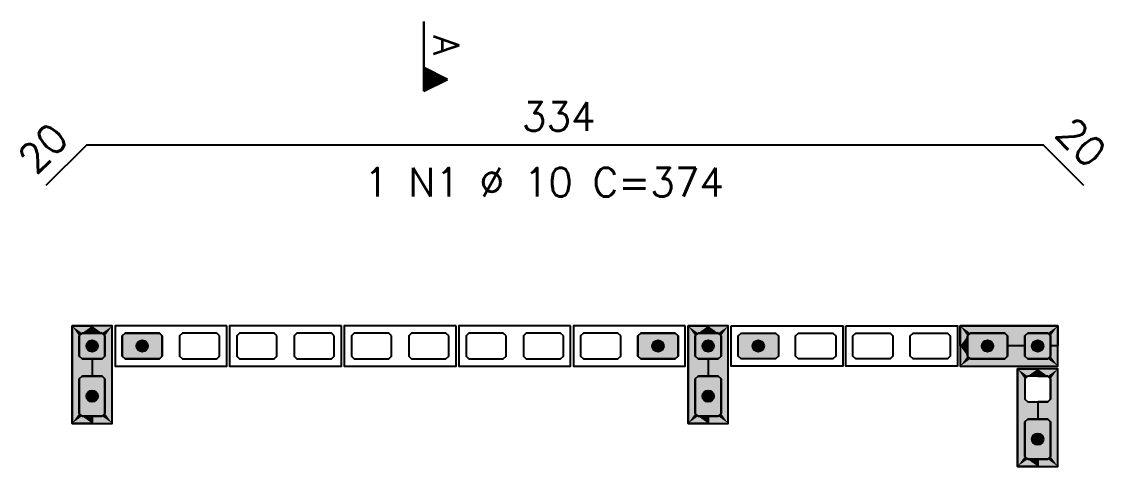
# Model space of a CAD drawing. Extents: x -1.9 to 86, y -1.6 to 60.9.
# Drawn here: x 39.54 to 47.09, y 45.46 to 48.56 of the extents above; entities that cross this region are included whole.
import ezdxf

# ---------------------------------------------------------------- set-up
doc = ezdxf.new("R2010")
doc.units = 0
doc.header["$MEASUREMENT"] = 0
for name, color, linetype in [('PENA_01', 1, 'CONTINUOUS'), ('PENA_02', 2, 'CONTINUOUS'), ('PENA_03', 3, 'CONTINUOUS'), ('PENA_05', 5, 'CONTINUOUS'), ('PENA_11', 252, 'CONTINUOUS'), ('PENA_21', 100, 'CONTINUOUS')]:
    doc.layers.add(name, color=color, linetype=linetype)
doc.styles.get("Standard").update_dxf_attribs({"font": 'ROMANS.SHX'})

msp = doc.modelspace()

# ---------------------------------------------------------------- linework, layer by layer
at = {"layer": 'PENA_01', "linetype": 'Continuous'}
for points in [[(39.945747, 46.370993), (39.945747, 46.230993), (39.965747, 46.210993), (40.105747, 46.210993), (40.125747, 46.230993), (40.125747, 46.370993), (40.105747, 46.390993), (39.965747, 46.390993), (39.945747, 46.370993)], [(40.525747, 46.370993), (40.505747, 46.390993), (40.265747, 46.390993), (40.245747, 46.370993), (40.245747, 46.230993), (40.265747, 46.210993), (40.505747, 46.210993), (40.525747, 46.230993), (40.525747, 46.370993)], [(40.925747, 46.370993), (40.905747, 46.390993), (40.665747, 46.390993), (40.645747, 46.370993), (40.645747, 46.230993), (40.665747, 46.210993), (40.905747, 46.210993), (40.925747, 46.230993), (40.925747, 46.370993)], [(41.325747, 46.370993), (41.305747, 46.390993), (41.065747, 46.390993), (41.045747, 46.370993), (41.045747, 46.230993), (41.065747, 46.210993), (41.305747, 46.210993), (41.325747, 46.230993), (41.325747, 46.370993)], [(41.725747, 46.370993), (41.705747, 46.390993), (41.465747, 46.390993), (41.445747, 46.370993), (41.445747, 46.230993), (41.465747, 46.210993), (41.705747, 46.210993), (41.725747, 46.230993), (41.725747, 46.370993)], [(42.125747, 46.370993), (42.105747, 46.390993), (41.865747, 46.390993), (41.845747, 46.370993), (41.845747, 46.230993), (41.865747, 46.210993), (42.105747, 46.210993), (42.125747, 46.230993), (42.125747, 46.370993)], [(42.525747, 46.370993), (42.505747, 46.390993), (42.265747, 46.390993), (42.245747, 46.370993), (42.245747, 46.230993), (42.265747, 46.210993), (42.505747, 46.210993), (42.525747, 46.230993), (42.525747, 46.370993)], [(42.925747, 46.370993), (42.905747, 46.390993), (42.665747, 46.390993), (42.645747, 46.370993), (42.645747, 46.230993), (42.665747, 46.210993), (42.905747, 46.210993), (42.925747, 46.230993), (42.925747, 46.370993)], [(43.325747, 46.370993), (43.305747, 46.390993), (43.065747, 46.390993), (43.045747, 46.370993), (43.045747, 46.230993), (43.065747, 46.210993), (43.305747, 46.210993), (43.325747, 46.230993), (43.325747, 46.370993)], [(43.725747, 46.370993), (43.705747, 46.390993), (43.465747, 46.390993), (43.445747, 46.370993), (43.445747, 46.230993), (43.465747, 46.210993), (43.705747, 46.210993), (43.725747, 46.230993), (43.725747, 46.370993)], [(44.125747, 46.370993), (44.105747, 46.390993), (43.865747, 46.390993), (43.845747, 46.370993), (43.845747, 46.230993), (43.865747, 46.210993), (44.105747, 46.210993), (44.125747, 46.230993), (44.125747, 46.370993)], [(44.245747, 46.370993), (44.245747, 46.230993), (44.265747, 46.210993), (44.405747, 46.210993), (44.425747, 46.230993), (44.425747, 46.370993), (44.405747, 46.390993), (44.265747, 46.390993), (44.245747, 46.370993)], [(44.545747, 46.370993), (44.565747, 46.390993), (44.805747, 46.390993), (44.825747, 46.370993), (44.825747, 46.230993), (44.805747, 46.210993), (44.565747, 46.210993), (44.545747, 46.230993), (44.545747, 46.370993)], [(44.945747, 46.370993), (44.965747, 46.390993), (45.205747, 46.390993), (45.225747, 46.370993), (45.225747, 46.230993), (45.205747, 46.210993), (44.965747, 46.210993), (44.945747, 46.230993), (44.945747, 46.370993)], [(45.345747, 46.370993), (45.365747, 46.390993), (45.605747, 46.390993), (45.625747, 46.370993), (45.625747, 46.230993), (45.605747, 46.210993), (45.365747, 46.210993), (45.345747, 46.230993), (45.345747, 46.370993)], [(45.745747, 46.370993), (45.765747, 46.390993), (46.005747, 46.390993), (46.025747, 46.370993), (46.025747, 46.230993), (46.005747, 46.210993), (45.765747, 46.210993), (45.745747, 46.230993), (45.745747, 46.370993)], [(46.405747, 46.390993), (46.165747, 46.390993), (46.145747, 46.370993), (46.145747, 46.230993), (46.165747, 46.210993), (46.405747, 46.210993), (46.425747, 46.230993), (46.425747, 46.370993), (46.405747, 46.390993)], [(46.705747, 46.390993), (46.565747, 46.390993), (46.545747, 46.370993), (46.545747, 46.230993), (46.565747, 46.210993), (46.705747, 46.210993), (46.725747, 46.230993), (46.725747, 46.370993), (46.705747, 46.390993)], [(39.945747, 46.070993), (39.945747, 45.830993), (39.965747, 45.810993), (40.105747, 45.810993), (40.125747, 45.830993), (40.125747, 46.070993), (40.105747, 46.090993), (39.965747, 46.090993), (39.945747, 46.070993)], [(44.245747, 46.070993), (44.245747, 45.830993), (44.265747, 45.810993), (44.405747, 45.810993), (44.425747, 45.830993), (44.425747, 46.070993), (44.405747, 46.090993), (44.265747, 46.090993), (44.245747, 46.070993)], [(46.545747, 46.070993), (46.545747, 45.930993), (46.565747, 45.910993), (46.705747, 45.910993), (46.725747, 45.930993), (46.725747, 46.070993), (46.705747, 46.090993), (46.565747, 46.090993), (46.545747, 46.070993)], [(46.545747, 45.770993), (46.545747, 45.530993), (46.565747, 45.510993), (46.705747, 45.510993), (46.725747, 45.530993), (46.725747, 45.770993), (46.705747, 45.790993), (46.565747, 45.790993), (46.545747, 45.770993)]]:
    msp.add_lwpolyline(points, dxfattribs=at)
at = {"layer": 'PENA_02', "linetype": 'Continuous'}
for points in [[(39.895747, 46.440993), (39.895747, 45.760993), (40.175747, 45.760993), (40.175747, 46.440993), (39.895747, 46.440993)], [(40.975747, 46.440993), (40.195747, 46.440993), (40.195747, 46.160993), (40.975747, 46.160993), (40.975747, 46.440993)], [(41.775747, 46.440993), (40.995747, 46.440993), (40.995747, 46.160993), (41.775747, 46.160993), (41.775747, 46.440993)], [(42.575747, 46.440993), (41.795747, 46.440993), (41.795747, 46.160993), (42.575747, 46.160993), (42.575747, 46.440993)], [(43.375747, 46.440993), (42.595747, 46.440993), (42.595747, 46.160993), (43.375747, 46.160993), (43.375747, 46.440993)], [(44.175747, 46.440993), (43.395747, 46.440993), (43.395747, 46.160993), (44.175747, 46.160993), (44.175747, 46.440993)], [(44.195747, 46.440993), (44.195747, 45.760993), (44.475747, 45.760993), (44.475747, 46.440993), (44.195747, 46.440993)], [(44.495747, 46.440993), (45.275747, 46.440993), (45.275747, 46.160993), (44.495747, 46.160993), (44.495747, 46.440993)], [(45.295747, 46.440993), (46.075747, 46.440993), (46.075747, 46.160993), (45.295747, 46.160993), (45.295747, 46.440993)], [(46.775747, 46.440993), (46.095747, 46.440993), (46.095747, 46.160993), (46.775747, 46.160993), (46.775747, 46.440993)], [(46.495747, 46.140993), (46.495747, 45.460993), (46.775747, 45.460993), (46.775747, 46.140993), (46.495747, 46.140993)]]:
    msp.add_lwpolyline(points, dxfattribs=at)
at = {"layer": 'PENA_03', "linetype": 'Continuous'}
for p, q in [((42.351255, 48.564487), (42.351255, 48.078105)), ((42.351951, 48.24369), (42.351951, 48.564487)), ((42.517188, 48.161071), (42.35195, 48.24369)), ((42.351951, 48.079233), (42.351951, 48.24291)), ((42.515627, 48.161071), (42.351951, 48.24291)), ((42.364019, 48.084487), (42.364019, 48.237656)), ((42.376783, 48.090869), (42.376783, 48.231274)), ((42.389547, 48.097251), (42.389547, 48.224892)), ((42.402311, 48.103633), (42.402311, 48.21851)), ((42.415075, 48.110015), (42.415075, 48.212128)), ((42.427839, 48.116397), (42.427839, 48.205746)), ((42.351255, 48.078105), (42.517188, 48.161071)), ((42.35195, 48.079233), (42.515627, 48.161071)), ((42.440603, 48.122779), (42.440603, 48.199364)), ((42.453367, 48.129161), (42.453367, 48.192982)), ((42.466131, 48.135543), (42.466131, 48.1866)), ((42.478895, 48.141925), (42.478895, 48.180218)), ((42.49166, 48.148307), (42.49166, 48.173836)), ((42.504424, 48.154689), (42.504424, 48.167453))]:
    msp.add_line(p, q, dxfattribs=at)
for points in [[(40.105747, 46.390993), (40.125747, 46.370993), (40.125747, 46.230993), (40.105747, 46.210993), (39.965747, 46.210993), (39.945747, 46.230993), (39.945747, 46.370993), (39.965747, 46.390993), (40.105747, 46.390993)], [(40.525747, 46.230993), (40.505747, 46.210993), (40.265747, 46.210993), (40.245747, 46.230993), (40.245747, 46.370993), (40.265747, 46.390993), (40.505747, 46.390993), (40.525747, 46.370993), (40.525747, 46.230993)], [(44.125747, 46.230993), (44.105747, 46.210993), (43.865747, 46.210993), (43.845747, 46.230993), (43.845747, 46.370993), (43.865747, 46.390993), (44.105747, 46.390993), (44.125747, 46.370993), (44.125747, 46.230993)], [(44.405747, 46.390993), (44.425747, 46.370993), (44.425747, 46.230993), (44.405747, 46.210993), (44.265747, 46.210993), (44.245747, 46.230993), (44.245747, 46.370993), (44.265747, 46.390993), (44.405747, 46.390993)], [(44.825747, 46.230993), (44.805747, 46.210993), (44.565747, 46.210993), (44.545747, 46.230993), (44.545747, 46.370993), (44.565747, 46.390993), (44.805747, 46.390993), (44.825747, 46.370993), (44.825747, 46.230993)], [(46.425747, 46.230993), (46.405747, 46.210993), (46.165747, 46.210993), (46.145747, 46.230993), (46.145747, 46.370993), (46.165747, 46.390993), (46.405747, 46.390993), (46.425747, 46.370993), (46.425747, 46.230993)], [(46.705747, 46.390993), (46.725747, 46.370993), (46.725747, 46.230993), (46.705747, 46.210993), (46.565747, 46.210993), (46.545747, 46.230993), (46.545747, 46.370993), (46.565747, 46.390993), (46.705747, 46.390993)], [(40.105747, 46.090993), (40.125747, 46.070993), (40.125747, 45.830993), (40.105747, 45.810993), (39.965747, 45.810993), (39.945747, 45.830993), (39.945747, 46.070993), (39.965747, 46.090993), (40.105747, 46.090993)], [(44.405747, 46.090993), (44.425747, 46.070993), (44.425747, 45.830993), (44.405747, 45.810993), (44.265747, 45.810993), (44.245747, 45.830993), (44.245747, 46.070993), (44.265747, 46.090993), (44.405747, 46.090993)], [(46.705747, 45.790993), (46.725747, 45.770993), (46.725747, 45.530993), (46.705747, 45.510993), (46.565747, 45.510993), (46.545747, 45.530993), (46.545747, 45.770993), (46.565747, 45.790993), (46.705747, 45.790993)]]:
    msp.add_lwpolyline(points, dxfattribs=at)
for centre in [(40.035747, 46.300993), (40.385747, 46.300993), (43.985747, 46.300993), (44.335747, 46.300993), (44.685747, 46.300993), (46.285747, 46.300993), (46.635747, 46.300993), (40.035747, 45.950993), (44.335747, 45.950993), (46.635747, 45.650993)]:
    msp.add_circle(centre, 0.04, dxfattribs=at)
for points in [[(40.075747, 46.300993), (40.015747, 46.335634), (39.998159, 46.314673)], [(40.075747, 46.300993), (40.042693, 46.340385), (40.015747, 46.335634)], [(40.075747, 46.300993), (40.066389, 46.326704), (40.042693, 46.340385)], [(40.425747, 46.300993), (40.365747, 46.335634), (40.348159, 46.314673)], [(40.425747, 46.300993), (40.392693, 46.340385), (40.365747, 46.335634)], [(40.425747, 46.300993), (40.416389, 46.326704), (40.392693, 46.340385)], [(44.025747, 46.300993), (43.965747, 46.335634), (43.948159, 46.314673)], [(44.025747, 46.300993), (43.992693, 46.340385), (43.965747, 46.335634)], [(44.025747, 46.300993), (44.016389, 46.326704), (43.992693, 46.340385)], [(44.375747, 46.300993), (44.315747, 46.335634), (44.298159, 46.314673)], [(44.375747, 46.300993), (44.342693, 46.340385), (44.315747, 46.335634)], [(44.375747, 46.300993), (44.366389, 46.326704), (44.342693, 46.340385)], [(44.725747, 46.300993), (44.665747, 46.335634), (44.648159, 46.314673)], [(44.725747, 46.300993), (44.692693, 46.340385), (44.665747, 46.335634)], [(44.725747, 46.300993), (44.716389, 46.326704), (44.692693, 46.340385)], [(46.325747, 46.300993), (46.265747, 46.335634), (46.248159, 46.314673)], [(46.325747, 46.300993), (46.292693, 46.340385), (46.265747, 46.335634)], [(46.325747, 46.300993), (46.316389, 46.326704), (46.292693, 46.340385)], [(46.675747, 46.300993), (46.615747, 46.335634), (46.598159, 46.314673)], [(46.675747, 46.300993), (46.642693, 46.340385), (46.615747, 46.335634)], [(46.675747, 46.300993), (46.666389, 46.326704), (46.642693, 46.340385)], [(40.075747, 46.300993), (39.998159, 46.314673), (39.998159, 46.287312)], [(40.075747, 46.300993), (39.998159, 46.287312), (40.015747, 46.266352)], [(40.075747, 46.300993), (40.015747, 46.266352), (40.042693, 46.2616)], [(40.075747, 46.300993), (40.042693, 46.2616), (40.066389, 46.275281)], [(40.075747, 46.300993), (40.066389, 46.275281), (40.075747, 46.300993)], [(40.425747, 46.300993), (40.348159, 46.314673), (40.348159, 46.287312)], [(40.425747, 46.300993), (40.348159, 46.287312), (40.365747, 46.266352)], [(40.425747, 46.300993), (40.365747, 46.266352), (40.392693, 46.2616)], [(40.425747, 46.300993), (40.392693, 46.2616), (40.416389, 46.275281)], [(40.425747, 46.300993), (40.416389, 46.275281), (40.425747, 46.300993)], [(44.025747, 46.300993), (43.948159, 46.314673), (43.948159, 46.287312)], [(44.025747, 46.300993), (43.948159, 46.287312), (43.965747, 46.266352)], [(44.025747, 46.300993), (43.965747, 46.266352), (43.992693, 46.2616)], [(44.025747, 46.300993), (43.992693, 46.2616), (44.016389, 46.275281)], [(44.025747, 46.300993), (44.016389, 46.275281), (44.025747, 46.300993)], [(44.375747, 46.300993), (44.298159, 46.314673), (44.298159, 46.287312)], [(44.375747, 46.300993), (44.298159, 46.287312), (44.315747, 46.266352)], [(44.375747, 46.300993), (44.315747, 46.266352), (44.342693, 46.2616)], [(44.375747, 46.300993), (44.342693, 46.2616), (44.366389, 46.275281)], [(44.375747, 46.300993), (44.366389, 46.275281), (44.375747, 46.300993)], [(44.725747, 46.300993), (44.648159, 46.314673), (44.648159, 46.287312)], [(44.725747, 46.300993), (44.648159, 46.287312), (44.665747, 46.266352)], [(44.725747, 46.300993), (44.665747, 46.266352), (44.692693, 46.2616)], [(44.725747, 46.300993), (44.692693, 46.2616), (44.716389, 46.275281)], [(44.725747, 46.300993), (44.716389, 46.275281), (44.725747, 46.300993)], [(46.325747, 46.300993), (46.248159, 46.314673), (46.248159, 46.287312)], [(46.325747, 46.300993), (46.248159, 46.287312), (46.265747, 46.266352)], [(46.325747, 46.300993), (46.265747, 46.266352), (46.292693, 46.2616)], [(46.325747, 46.300993), (46.292693, 46.2616), (46.316389, 46.275281)], [(46.325747, 46.300993), (46.316389, 46.275281), (46.325747, 46.300993)], [(46.675747, 46.300993), (46.598159, 46.314673), (46.598159, 46.287312)], [(46.675747, 46.300993), (46.598159, 46.287312), (46.615747, 46.266352)], [(46.675747, 46.300993), (46.615747, 46.266352), (46.642693, 46.2616)], [(46.675747, 46.300993), (46.642693, 46.2616), (46.666389, 46.275281)], [(46.675747, 46.300993), (46.666389, 46.275281), (46.675747, 46.300993)], [(40.075747, 45.950993), (40.015747, 45.985634), (39.998159, 45.964673)], [(40.075747, 45.950993), (39.998159, 45.964673), (39.998159, 45.937312)], [(40.075747, 45.950993), (39.998159, 45.937312), (40.015747, 45.916352)], [(40.075747, 45.950993), (40.042693, 45.990385), (40.015747, 45.985634)], [(40.075747, 45.950993), (40.015747, 45.916352), (40.042693, 45.9116)], [(40.075747, 45.950993), (40.066389, 45.976704), (40.042693, 45.990385)], [(40.075747, 45.950993), (40.042693, 45.9116), (40.066389, 45.925281)], [(40.075747, 45.950993), (40.066389, 45.925281), (40.075747, 45.950993)], [(44.375747, 45.950993), (44.315747, 45.985634), (44.298159, 45.964673)], [(44.375747, 45.950993), (44.298159, 45.964673), (44.298159, 45.937312)], [(44.375747, 45.950993), (44.298159, 45.937312), (44.315747, 45.916352)], [(44.375747, 45.950993), (44.342693, 45.990385), (44.315747, 45.985634)], [(44.375747, 45.950993), (44.315747, 45.916352), (44.342693, 45.9116)], [(44.375747, 45.950993), (44.366389, 45.976704), (44.342693, 45.990385)], [(44.375747, 45.950993), (44.342693, 45.9116), (44.366389, 45.925281)], [(44.375747, 45.950993), (44.366389, 45.925281), (44.375747, 45.950993)], [(46.675747, 45.650993), (46.615747, 45.685634), (46.598159, 45.664673)], [(46.675747, 45.650993), (46.598159, 45.664673), (46.598159, 45.637312)], [(46.675747, 45.650993), (46.598159, 45.637312), (46.615747, 45.616352)], [(46.675747, 45.650993), (46.642693, 45.690385), (46.615747, 45.685634)], [(46.675747, 45.650993), (46.615747, 45.616352), (46.642693, 45.6116)], [(46.675747, 45.650993), (46.666389, 45.676704), (46.642693, 45.690385)], [(46.675747, 45.650993), (46.642693, 45.6116), (46.666389, 45.625281)], [(46.675747, 45.650993), (46.666389, 45.625281), (46.675747, 45.650993)]]:
    msp.add_solid(points, dxfattribs=at)
at = {"layer": 'PENA_05', "linetype": 'Continuous'}
for p, q in [((39.995747, 47.703029), (39.712904, 47.420186)), ((46.675747, 47.703029), (39.995747, 47.703029)), ((46.95859, 47.420186), (46.675747, 47.703029))]:
    msp.add_line(p, q, dxfattribs=at)
at = {"layer": 'PENA_11', "linetype": 'Continuous'}
for points in [[(40.105747, 46.390993), (39.965747, 46.210993), (39.945747, 46.230993)], [(40.105747, 46.390993), (39.945747, 46.230993), (39.945747, 46.370993)], [(40.105747, 46.390993), (39.945747, 46.370993), (39.965747, 46.390993)], [(40.105747, 46.390993), (40.105747, 46.210993), (39.965747, 46.210993)], [(40.105747, 46.390993), (39.965747, 46.390993), (40.105747, 46.390993)], [(40.105747, 46.390993), (40.125747, 46.370993), (40.125747, 46.230993)], [(40.105747, 46.390993), (40.125747, 46.230993), (40.105747, 46.210993)], [(40.525747, 46.230993), (40.245747, 46.370993), (40.265747, 46.390993)], [(40.525747, 46.230993), (40.245747, 46.230993), (40.245747, 46.370993)], [(40.525747, 46.230993), (40.265747, 46.390993), (40.505747, 46.390993)], [(40.525747, 46.230993), (40.505747, 46.390993), (40.525747, 46.370993)], [(40.525747, 46.230993), (40.525747, 46.370993), (40.525747, 46.230993)], [(44.125747, 46.230993), (43.845747, 46.370993), (43.865747, 46.390993)], [(44.125747, 46.230993), (43.845747, 46.230993), (43.845747, 46.370993)], [(44.125747, 46.230993), (43.865747, 46.390993), (44.105747, 46.390993)], [(44.125747, 46.230993), (44.105747, 46.390993), (44.125747, 46.370993)], [(44.125747, 46.230993), (44.125747, 46.370993), (44.125747, 46.230993)], [(44.405747, 46.390993), (44.265747, 46.210993), (44.245747, 46.230993)], [(44.405747, 46.390993), (44.245747, 46.230993), (44.245747, 46.370993)], [(44.405747, 46.390993), (44.245747, 46.370993), (44.265747, 46.390993)], [(44.405747, 46.390993), (44.405747, 46.210993), (44.265747, 46.210993)], [(44.405747, 46.390993), (44.265747, 46.390993), (44.405747, 46.390993)], [(44.405747, 46.390993), (44.425747, 46.370993), (44.425747, 46.230993)], [(44.405747, 46.390993), (44.425747, 46.230993), (44.405747, 46.210993)], [(44.825747, 46.230993), (44.545747, 46.370993), (44.565747, 46.390993)], [(44.825747, 46.230993), (44.545747, 46.230993), (44.545747, 46.370993)], [(44.825747, 46.230993), (44.565747, 46.390993), (44.805747, 46.390993)], [(44.825747, 46.230993), (44.805747, 46.390993), (44.825747, 46.370993)], [(44.825747, 46.230993), (44.825747, 46.370993), (44.825747, 46.230993)], [(46.425747, 46.230993), (46.145747, 46.370993), (46.165747, 46.390993)], [(46.425747, 46.230993), (46.145747, 46.230993), (46.145747, 46.370993)], [(46.425747, 46.230993), (46.165747, 46.390993), (46.405747, 46.390993)], [(46.425747, 46.230993), (46.405747, 46.390993), (46.425747, 46.370993)], [(46.425747, 46.230993), (46.425747, 46.370993), (46.425747, 46.230993)], [(46.705747, 46.390993), (46.565747, 46.210993), (46.545747, 46.230993)], [(46.705747, 46.390993), (46.545747, 46.230993), (46.545747, 46.370993)], [(46.705747, 46.390993), (46.545747, 46.370993), (46.565747, 46.390993)], [(46.705747, 46.390993), (46.705747, 46.210993), (46.565747, 46.210993)], [(46.705747, 46.390993), (46.565747, 46.390993), (46.705747, 46.390993)], [(46.705747, 46.390993), (46.725747, 46.370993), (46.725747, 46.230993)], [(46.705747, 46.390993), (46.725747, 46.230993), (46.705747, 46.210993)], [(40.525747, 46.230993), (40.265747, 46.210993), (40.245747, 46.230993)], [(40.525747, 46.230993), (40.505747, 46.210993), (40.265747, 46.210993)], [(44.125747, 46.230993), (43.865747, 46.210993), (43.845747, 46.230993)], [(44.125747, 46.230993), (44.105747, 46.210993), (43.865747, 46.210993)], [(44.825747, 46.230993), (44.565747, 46.210993), (44.545747, 46.230993)], [(44.825747, 46.230993), (44.805747, 46.210993), (44.565747, 46.210993)], [(46.425747, 46.230993), (46.165747, 46.210993), (46.145747, 46.230993)], [(46.425747, 46.230993), (46.405747, 46.210993), (46.165747, 46.210993)], [(40.105747, 46.090993), (39.965747, 45.810993), (39.945747, 45.830993)], [(40.105747, 46.090993), (39.945747, 45.830993), (39.945747, 46.070993)], [(40.105747, 46.090993), (39.945747, 46.070993), (39.965747, 46.090993)], [(40.105747, 46.090993), (40.105747, 45.810993), (39.965747, 45.810993)], [(40.105747, 46.090993), (39.965747, 46.090993), (40.105747, 46.090993)], [(40.105747, 46.090993), (40.125747, 46.070993), (40.125747, 45.830993)], [(40.105747, 46.090993), (40.125747, 45.830993), (40.105747, 45.810993)], [(44.405747, 46.090993), (44.265747, 45.810993), (44.245747, 45.830993)], [(44.405747, 46.090993), (44.245747, 45.830993), (44.245747, 46.070993)], [(44.405747, 46.090993), (44.245747, 46.070993), (44.265747, 46.090993)], [(44.405747, 46.090993), (44.405747, 45.810993), (44.265747, 45.810993)], [(44.405747, 46.090993), (44.265747, 46.090993), (44.405747, 46.090993)], [(44.405747, 46.090993), (44.425747, 46.070993), (44.425747, 45.830993)], [(44.405747, 46.090993), (44.425747, 45.830993), (44.405747, 45.810993)], [(46.705747, 45.790993), (46.565747, 45.510993), (46.545747, 45.530993)], [(46.705747, 45.790993), (46.545747, 45.530993), (46.545747, 45.770993)], [(46.705747, 45.790993), (46.545747, 45.770993), (46.565747, 45.790993)], [(46.705747, 45.790993), (46.705747, 45.510993), (46.565747, 45.510993)], [(46.705747, 45.790993), (46.565747, 45.790993), (46.705747, 45.790993)], [(46.705747, 45.790993), (46.725747, 45.770993), (46.725747, 45.530993)], [(46.705747, 45.790993), (46.725747, 45.530993), (46.705747, 45.510993)]]:
    msp.add_solid(points, dxfattribs=at)
at = {"layer": 'PENA_21', "linetype": 'Continuous'}
for points in [[(40.035747, 46.440993), (40.035747, 46.390993), (39.965747, 46.390993), (39.945747, 46.370993), (39.945747, 46.230993), (39.965747, 46.210993), (40.035747, 46.210993), (40.035747, 46.090993), (39.965747, 46.090993), (39.945747, 46.070993), (39.945747, 45.830993), (39.965747, 45.810993), (40.035747, 45.810993), (40.035747, 45.760993), (39.895747, 45.760993), (39.895747, 46.440993), (40.035747, 46.440993)], [(40.035747, 46.440993), (40.035747, 46.390993), (40.105747, 46.390993), (40.125747, 46.370993), (40.125747, 46.230993), (40.105747, 46.210993), (40.035747, 46.210993), (40.035747, 46.090993), (40.105747, 46.090993), (40.125747, 46.070993), (40.125747, 45.830993), (40.105747, 45.810993), (40.035747, 45.810993), (40.035747, 45.760993), (40.175747, 45.760993), (40.175747, 46.440993), (40.035747, 46.440993)], [(44.335747, 46.440993), (44.335747, 46.390993), (44.265747, 46.390993), (44.245747, 46.370993), (44.245747, 46.230993), (44.265747, 46.210993), (44.335747, 46.210993), (44.335747, 46.090993), (44.265747, 46.090993), (44.245747, 46.070993), (44.245747, 45.830993), (44.265747, 45.810993), (44.335747, 45.810993), (44.335747, 45.760993), (44.195747, 45.760993), (44.195747, 46.440993), (44.335747, 46.440993)], [(44.335747, 46.440993), (44.335747, 46.390993), (44.405747, 46.390993), (44.425747, 46.370993), (44.425747, 46.230993), (44.405747, 46.210993), (44.335747, 46.210993), (44.335747, 46.090993), (44.405747, 46.090993), (44.425747, 46.070993), (44.425747, 45.830993), (44.405747, 45.810993), (44.335747, 45.810993), (44.335747, 45.760993), (44.475747, 45.760993), (44.475747, 46.440993), (44.335747, 46.440993)], [(46.775747, 46.300993), (46.725747, 46.300993), (46.725747, 46.370993), (46.705747, 46.390993), (46.565747, 46.390993), (46.545747, 46.370993), (46.545747, 46.300993), (46.425747, 46.300993), (46.425747, 46.370993), (46.405747, 46.390993), (46.165747, 46.390993), (46.145747, 46.370993), (46.145747, 46.300993), (46.095747, 46.300993), (46.095747, 46.440993), (46.775747, 46.440993), (46.775747, 46.300993)], [(46.775747, 46.300993), (46.725747, 46.300993), (46.725747, 46.230993), (46.705747, 46.210993), (46.565747, 46.210993), (46.545747, 46.230993), (46.545747, 46.300993), (46.425747, 46.300993), (46.425747, 46.230993), (46.405747, 46.210993), (46.165747, 46.210993), (46.145747, 46.230993), (46.145747, 46.300993), (46.095747, 46.300993), (46.095747, 46.160993), (46.775747, 46.160993), (46.775747, 46.300993)], [(46.635747, 46.140993), (46.635747, 46.090993), (46.565747, 46.090993), (46.545747, 46.070993), (46.545747, 45.930993), (46.565747, 45.910993), (46.635747, 45.910993), (46.635747, 45.790993), (46.565747, 45.790993), (46.545747, 45.770993), (46.545747, 45.530993), (46.565747, 45.510993), (46.635747, 45.510993), (46.635747, 45.460993), (46.495747, 45.460993), (46.495747, 46.140993), (46.635747, 46.140993)], [(46.635747, 46.140993), (46.635747, 46.090993), (46.705747, 46.090993), (46.725747, 46.070993), (46.725747, 45.930993), (46.705747, 45.910993), (46.635747, 45.910993), (46.635747, 45.790993), (46.705747, 45.790993), (46.725747, 45.770993), (46.725747, 45.530993), (46.705747, 45.510993), (46.635747, 45.510993), (46.635747, 45.460993), (46.775747, 45.460993), (46.775747, 46.140993), (46.635747, 46.140993)]]:
    msp.add_lwpolyline(points, dxfattribs=at)
for points in [[(39.965747, 46.390993), (39.945747, 46.370993), (39.895747, 46.440993)], [(39.965747, 46.390993), (39.895747, 46.440993), (40.035747, 46.440993)], [(39.895747, 46.440993), (39.945747, 46.370993), (39.895747, 45.760993)], [(39.965747, 46.390993), (40.035747, 46.440993), (40.035747, 46.390993)], [(40.175747, 46.440993), (40.035747, 46.440993), (40.105747, 46.390993)], [(40.105747, 46.390993), (40.035747, 46.440993), (40.035747, 46.390993)], [(40.125747, 46.370993), (40.175747, 46.440993), (40.105747, 46.390993)], [(40.175747, 45.760993), (40.175747, 46.440993), (40.125747, 46.370993)], [(44.265747, 46.390993), (44.245747, 46.370993), (44.195747, 46.440993)], [(44.265747, 46.390993), (44.195747, 46.440993), (44.335747, 46.440993)], [(44.195747, 46.440993), (44.245747, 46.370993), (44.195747, 45.760993)], [(44.265747, 46.390993), (44.335747, 46.440993), (44.335747, 46.390993)], [(44.475747, 46.440993), (44.335747, 46.440993), (44.405747, 46.390993)], [(44.405747, 46.390993), (44.335747, 46.440993), (44.335747, 46.390993)], [(44.425747, 46.370993), (44.475747, 46.440993), (44.405747, 46.390993)], [(44.475747, 45.760993), (44.475747, 46.440993), (44.425747, 46.370993)], [(46.775747, 46.440993), (46.165747, 46.390993), (46.095747, 46.440993)], [(46.165747, 46.390993), (46.145747, 46.370993), (46.095747, 46.440993)], [(46.095747, 46.440993), (46.145747, 46.370993), (46.095747, 46.300993)], [(46.405747, 46.390993), (46.165747, 46.390993), (46.775747, 46.440993)], [(46.425747, 46.370993), (46.405747, 46.390993), (46.775747, 46.440993)], [(46.775747, 46.440993), (46.565747, 46.390993), (46.425747, 46.370993)], [(46.775747, 46.440993), (46.705747, 46.390993), (46.565747, 46.390993)], [(46.775747, 46.440993), (46.725747, 46.370993), (46.705747, 46.390993)], [(46.775747, 46.440993), (46.775747, 46.300993), (46.725747, 46.300993)], [(46.775747, 46.440993), (46.725747, 46.300993), (46.725747, 46.370993)], [(39.895747, 45.760993), (39.945747, 46.370993), (39.945747, 45.830993)], [(39.945747, 45.830993), (39.945747, 46.370993), (39.945747, 46.230993)], [(40.125747, 46.230993), (40.175747, 45.760993), (40.125747, 46.370993)], [(44.195747, 45.760993), (44.245747, 46.370993), (44.245747, 45.830993)], [(44.245747, 45.830993), (44.245747, 46.370993), (44.245747, 46.230993)], [(44.425747, 46.230993), (44.475747, 45.760993), (44.425747, 46.370993)], [(46.145747, 46.370993), (46.145747, 46.300993), (46.095747, 46.300993)], [(46.425747, 46.300993), (46.425747, 46.370993), (46.565747, 46.390993)], [(46.425747, 46.300993), (46.565747, 46.390993), (46.545747, 46.370993)], [(46.425747, 46.300993), (46.545747, 46.370993), (46.545747, 46.300993)], [(46.095747, 46.160993), (46.145747, 46.230993), (46.095747, 46.300993)], [(46.145747, 46.230993), (46.145747, 46.300993), (46.095747, 46.300993)], [(46.425747, 46.300993), (46.425747, 46.230993), (46.565747, 46.210993)], [(46.425747, 46.300993), (46.565747, 46.210993), (46.545747, 46.230993)], [(46.425747, 46.300993), (46.545747, 46.230993), (46.545747, 46.300993)], [(46.775747, 46.160993), (46.775747, 46.300993), (46.725747, 46.300993)], [(46.775747, 46.160993), (46.725747, 46.300993), (46.725747, 46.230993)], [(39.945747, 45.830993), (39.945747, 46.070993), (39.945747, 46.230993)], [(39.965747, 46.210993), (39.945747, 46.070993), (39.945747, 46.230993)], [(39.965747, 46.210993), (39.965747, 46.090993), (39.945747, 46.070993)], [(40.035747, 46.210993), (39.965747, 46.090993), (39.965747, 46.210993)], [(40.035747, 46.210993), (40.035747, 46.090993), (39.965747, 46.090993)], [(40.035747, 46.210993), (40.105747, 46.090993), (40.105747, 46.210993)], [(40.035747, 46.210993), (40.035747, 46.090993), (40.105747, 46.090993)], [(40.105747, 46.210993), (40.125747, 46.070993), (40.125747, 46.230993)], [(40.105747, 46.090993), (40.125747, 46.070993), (40.105747, 46.210993)], [(40.125747, 46.070993), (40.175747, 45.760993), (40.125747, 46.230993)], [(44.245747, 45.830993), (44.245747, 46.070993), (44.245747, 46.230993)], [(44.265747, 46.210993), (44.245747, 46.070993), (44.245747, 46.230993)], [(44.265747, 46.210993), (44.265747, 46.090993), (44.245747, 46.070993)], [(44.335747, 46.210993), (44.265747, 46.090993), (44.265747, 46.210993)], [(44.335747, 46.210993), (44.335747, 46.090993), (44.265747, 46.090993)], [(44.335747, 46.210993), (44.405747, 46.090993), (44.405747, 46.210993)], [(44.335747, 46.210993), (44.335747, 46.090993), (44.405747, 46.090993)], [(44.405747, 46.210993), (44.425747, 46.070993), (44.425747, 46.230993)], [(44.405747, 46.090993), (44.425747, 46.070993), (44.405747, 46.210993)], [(44.425747, 46.070993), (44.475747, 45.760993), (44.425747, 46.230993)], [(46.165747, 46.210993), (46.145747, 46.230993), (46.095747, 46.160993)], [(46.775747, 46.160993), (46.165747, 46.210993), (46.095747, 46.160993)], [(46.405747, 46.210993), (46.165747, 46.210993), (46.775747, 46.160993)], [(46.425747, 46.230993), (46.405747, 46.210993), (46.775747, 46.160993)], [(46.775747, 46.160993), (46.565747, 46.210993), (46.425747, 46.230993)], [(46.775747, 46.160993), (46.705747, 46.210993), (46.565747, 46.210993)], [(46.775747, 46.160993), (46.725747, 46.230993), (46.705747, 46.210993)], [(46.565747, 46.090993), (46.545747, 46.070993), (46.495747, 46.140993)], [(46.565747, 46.090993), (46.495747, 46.140993), (46.635747, 46.140993)], [(46.495747, 46.140993), (46.545747, 46.070993), (46.495747, 45.460993)], [(46.565747, 46.090993), (46.635747, 46.140993), (46.635747, 46.090993)], [(46.775747, 46.140993), (46.635747, 46.140993), (46.705747, 46.090993)], [(46.705747, 46.090993), (46.635747, 46.140993), (46.635747, 46.090993)], [(46.725747, 46.070993), (46.775747, 46.140993), (46.705747, 46.090993)], [(46.775747, 45.460993), (46.775747, 46.140993), (46.725747, 46.070993)], [(40.125747, 46.070993), (40.125747, 45.830993), (40.175747, 45.760993)], [(44.425747, 46.070993), (44.425747, 45.830993), (44.475747, 45.760993)], [(46.495747, 45.460993), (46.545747, 46.070993), (46.545747, 45.530993)], [(46.545747, 45.530993), (46.545747, 46.070993), (46.545747, 45.930993)], [(46.725747, 45.930993), (46.775747, 45.460993), (46.725747, 46.070993)], [(46.545747, 45.530993), (46.545747, 45.770993), (46.545747, 45.930993)], [(46.565747, 45.910993), (46.545747, 45.770993), (46.545747, 45.930993)], [(46.565747, 45.910993), (46.565747, 45.790993), (46.545747, 45.770993)], [(46.635747, 45.910993), (46.565747, 45.790993), (46.565747, 45.910993)], [(46.635747, 45.910993), (46.635747, 45.790993), (46.565747, 45.790993)], [(46.635747, 45.910993), (46.705747, 45.790993), (46.705747, 45.910993)], [(46.635747, 45.910993), (46.635747, 45.790993), (46.705747, 45.790993)], [(46.705747, 45.910993), (46.725747, 45.770993), (46.725747, 45.930993)], [(46.705747, 45.790993), (46.725747, 45.770993), (46.705747, 45.910993)], [(46.725747, 45.770993), (46.775747, 45.460993), (46.725747, 45.930993)], [(39.965747, 45.810993), (39.895747, 45.760993), (39.945747, 45.830993)], [(40.035747, 45.760993), (39.895747, 45.760993), (39.965747, 45.810993)], [(40.035747, 45.810993), (40.035747, 45.760993), (39.965747, 45.810993)], [(40.105747, 45.810993), (40.035747, 45.810993), (40.175747, 45.760993)], [(40.035747, 45.810993), (40.035747, 45.760993), (40.175747, 45.760993)], [(40.125747, 45.830993), (40.105747, 45.810993), (40.175747, 45.760993)], [(44.265747, 45.810993), (44.195747, 45.760993), (44.245747, 45.830993)], [(44.335747, 45.760993), (44.195747, 45.760993), (44.265747, 45.810993)], [(44.335747, 45.810993), (44.335747, 45.760993), (44.265747, 45.810993)], [(44.405747, 45.810993), (44.335747, 45.810993), (44.475747, 45.760993)], [(44.335747, 45.810993), (44.335747, 45.760993), (44.475747, 45.760993)], [(44.425747, 45.830993), (44.405747, 45.810993), (44.475747, 45.760993)], [(46.725747, 45.770993), (46.725747, 45.530993), (46.775747, 45.460993)], [(46.565747, 45.510993), (46.495747, 45.460993), (46.545747, 45.530993)], [(46.635747, 45.460993), (46.495747, 45.460993), (46.565747, 45.510993)], [(46.635747, 45.510993), (46.635747, 45.460993), (46.565747, 45.510993)], [(46.705747, 45.510993), (46.635747, 45.510993), (46.775747, 45.460993)], [(46.635747, 45.510993), (46.635747, 45.460993), (46.775747, 45.460993)], [(46.725747, 45.530993), (46.705747, 45.510993), (46.775747, 45.460993)]]:
    msp.add_solid(points, dxfattribs=at)

# ---------------------------------------------------------------- texts
at = {"layer": 'PENA_03', "linetype": 'Continuous'}
for s, height, rotation, p in [('A', 0.18, 270, (42.418284, 48.467933)), ('20', 0.2, 45, (39.642194, 47.490897)), ('20', 0.2, 315, (46.746458, 47.77374))]:
    msp.add_text(s, height=height, rotation=rotation, dxfattribs=at).set_placement(p)
for s, p in [('334', (43.035747, 47.803029)), ('1 N1 %%c 10 C=374', (41.934544, 47.343994))]:
    msp.add_text(s, height=0.2, dxfattribs=at).set_placement(p)

doc.saveas('drawing.dxf')
